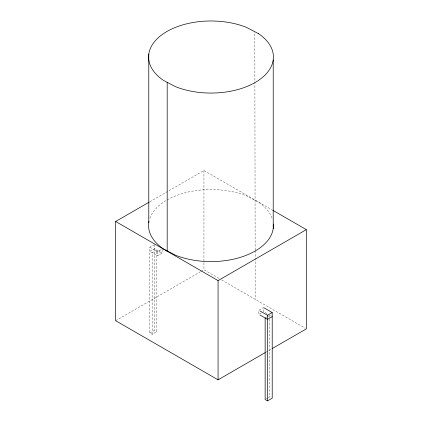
<?xml version="1.0" encoding="UTF-8"?>
<svg xmlns="http://www.w3.org/2000/svg" width="422" height="422" viewBox="0 0 422 422"><rect width="100%" height="100%" fill="white"/><g stroke="black" fill="none" stroke-linecap="round" stroke-linejoin="round"><path stroke-width="0.32" stroke-dasharray="2.11 1.58" d="M149.831 201.758L203.937 170.514L272.211 209.934M152.147 334.298L152.147 252.746L156.852 250.03L156.852 331.581L152.147 334.298L149.789 332.942L149.789 247.313L153.977 244.897M149.789 247.313L157.443 251.728L162.148 249.012L162.148 253.089L157.443 255.806L149.789 251.391L154.499 248.669L162.148 253.089M115.654 320.709L200.519 271.71M201.088 271.383L203.937 269.737L219.298 278.604M149.789 332.942L154.499 330.22L156.852 331.581M261.429 312.823L258.813 314.332L258.813 310.254L263.523 307.538L263.523 311.615L267.216 313.746M265.148 317.988L266.715 317.08M267.237 316.78L269.853 315.271L271.267 316.083M265.907 352.212L268.186 350.893M268.756 350.566L271.599 348.92M266.192 398.938L267.764 398.03M268.286 397.73L269.853 396.822L271.267 397.64M221.576 279.923L305.206 328.205M269.853 315.271L269.853 318.557M269.853 319.217L269.853 396.822M255.141 250.019L254.819 31.724M255.141 250.673L255.141 299.298M203.937 170.514L203.937 269.737M159.796 250.367L159.796 254.445M157.443 251.728L157.443 255.806M154.499 244.591L154.499 330.22M149.863 218.285A62.424 36.039 0 0 1 246.495 195.913L258.575 202.228A62.424 36.039 0 0 1 272.222 218.517"/><path stroke-width="0.63" d="M265.338 352.539L218.063 379.832L115.654 320.709L115.654 221.487L149.261 202.085M166.859 251.048L167.181 250.863L167.181 82.322M115.654 221.487L218.063 280.609L306.346 229.642L306.346 328.865L272.169 348.593M259.899 310.882L267.501 315.271L272.211 312.554L272.211 398.183L267.501 400.9L265.148 399.539L265.148 317.988M272.211 316.632L267.501 319.348L259.868 314.944M272.776 210.262L306.346 229.642M264.067 307.849L272.211 312.554M273.219 59.945L273.219 228.487M267.501 315.271L267.501 400.9M218.063 280.609L218.063 379.832M148.781 54.1L148.781 222.642M273.372 224.087A62.424 36.039 0 0 1 241.115 257.13A62.424 36.039 0 0 1 175.505 255.21L163.425 248.896A62.424 36.039 0 0 1 148.992 221.397M258.575 33.686L246.495 27.372A62.424 36.039 0 0 0 164.722 32.837A62.424 36.039 0 0 0 163.425 80.354L175.505 86.668A62.424 36.039 0 0 0 257.278 81.209A62.424 36.039 0 0 0 258.575 33.686"/></g></svg>
